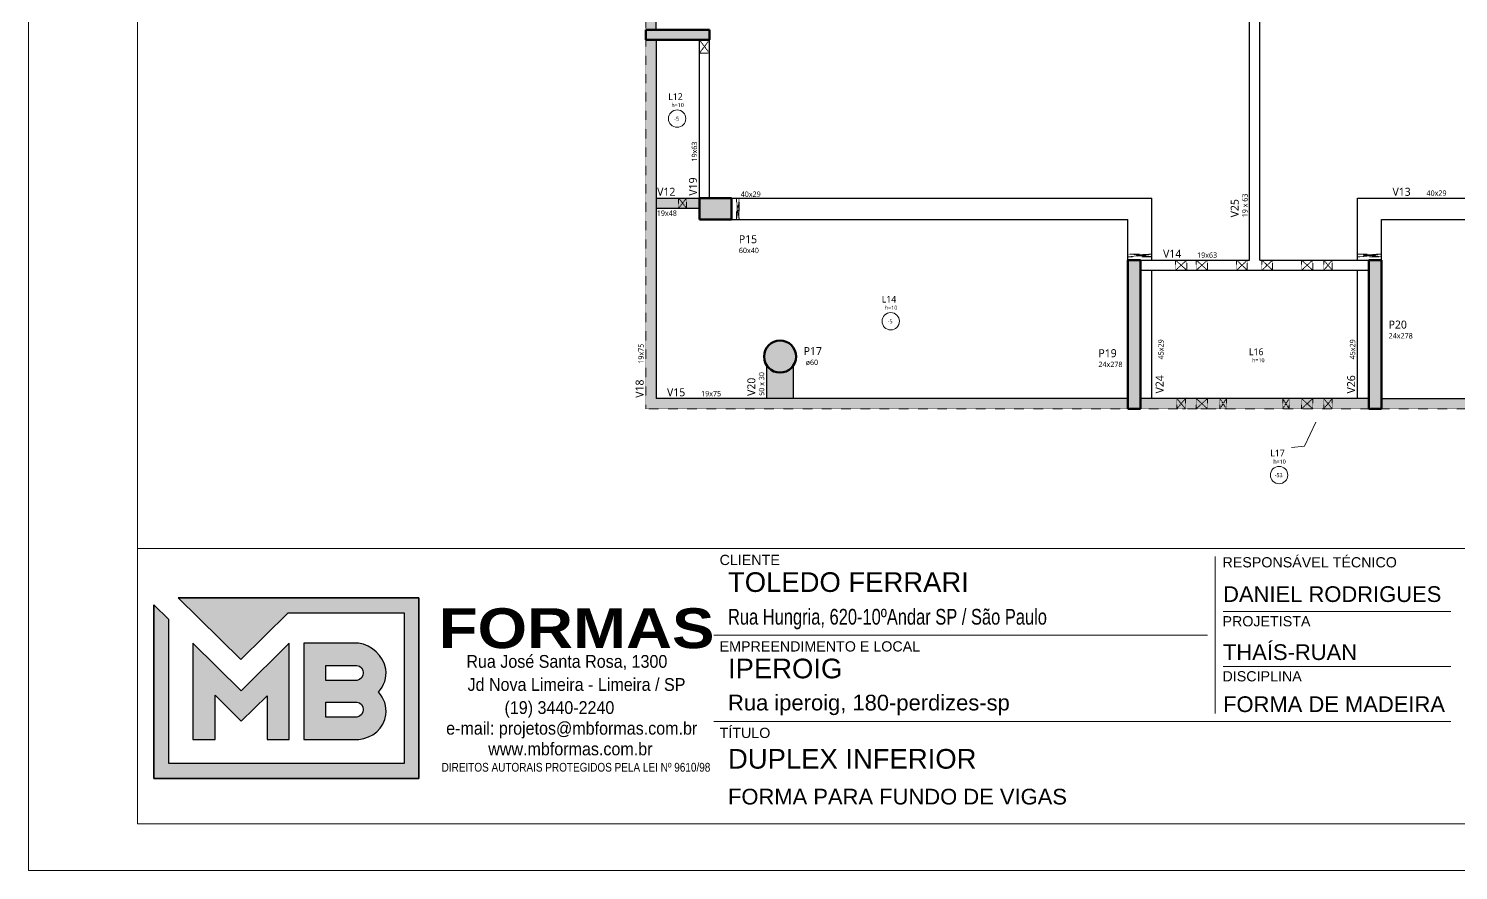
# Model space of a CAD drawing. Extents: x -20676 to 4767, y -817 to 14270.
# Drawn here: x -19091 to -18172, y 7532 to 8073 of the extents above; entities that cross this region are included whole.
import ezdxf

# ---------------------------------------------------------------- set-up
doc = ezdxf.new("R2010")
doc.units = 0
doc.linetypes.add('Aligning Line', pattern=[0.635, 0.3175, -0.3175])
doc.linetypes.add('Traço', pattern=[0.635, 0.3175, -0.3175])
doc.layers.get('0').update_dxf_attribs({"lineweight": 13})
doc.layers.add('A-DETL', color=7, linetype='Continuous', lineweight=18, true_color=0x00a600)
for name, color, linetype, lineweight in [('A-FLOR-IDEN', 7, 'Continuous', 9), ('A-GENM', 7, 'Continuous', 18), ('A-GENM-HDLN', 7, 'Traço', 18), ('S-BEAM', 7, 'Continuous', 18), ('S-BEAM-IDEN', 7, 'Continuous', 9), ('S-COLS', 7, 'Continuous', 18), ('S-COLS-IDEN', 7, 'Continuous', 9)]:
    doc.layers.add(name, color=color, linetype=linetype, lineweight=lineweight)
doc.layers.add('MB_LOGO', color=254, linetype='Continuous')
doc.layers.add('Painéis', color=200, linetype='Continuous')
doc.styles.add('Gadugi', font='gadugi.ttf', dxfattribs={"height": 15})
doc.styles.add('Gadugi_1', font='gadugi.ttf', dxfattribs={"height": 10})
doc.styles.add('Gadugi_2', font='gadugi.ttf', dxfattribs={"height": 22.5})
doc.styles.add('Gadugi_3', font='gadugi.ttf', dxfattribs={"height": 0.2})
doc.styles.add('MB_C01', font='arial.ttf', dxfattribs={"height": 1.3})
doc.styles.add('MB_C02', font='arial.ttf', dxfattribs={"height": 2})
doc.styles.add('MB_C03', font='arial.ttf', dxfattribs={"height": 2.5})
doc.styles.add('MB_C04', font='arial.ttf', dxfattribs={"height": 6})
doc.styles.add('MB_LOGO', font='ariblk.ttf', dxfattribs={"height": 75})
doc.styles.add('MB_TEXT', font='ARIALN.TTF', dxfattribs={"height": 10})

# ---------------------------------------------------------------- blocks, each defined once
blk = doc.blocks.new('LOGO2')
at = {"layer": 'MB_LOGO', "linetype": 'Continuous'}
h = blk.add_hatch(color=256, dxfattribs=at)
h.dxf.hatch_style = 1
h.set_gradient(color1=(242, 132, 69), color2=(247, 180, 141), rotation=90, tint=1)
h.paths.add_polyline_path([(7.477, 9.642), (10.445, 12.568), (17.711, 12.568), (17.711, 3.118), (2.97, 3.118), (2.97, 12.138), (2.038, 13.057), (2.038, 2.186), (18.642, 2.186), (18.642, 13.5), (3.564, 13.5)])
h = blk.add_hatch(color=256, dxfattribs=at)
h.dxf.hatch_style = 1
h.set_gradient(color1=(242, 132, 69), color2=(247, 180, 141), rotation=90, tint=1)
h.paths.add_polyline_path([(10.523, 4.639), (10.523, 10.662), (7.495, 7.677), (4.467, 10.662), (4.467, 4.639), (5.865, 4.639), (5.865, 7.398), (7.51, 5.776), (9.126, 7.369), (9.126, 4.639)])
h = blk.add_hatch(color=256, dxfattribs=at)
h.dxf.hatch_style = 1
h.set_gradient(color1=(242, 132, 69), color2=(247, 180, 141), rotation=90, tint=1)
h.paths.add_polyline_path([(11.422, 10.662), (11.422, 4.639), (14.889, 4.639, 0.350532), (16.575, 6.184, 0.219217), (16.12, 7.6, 0.21502), (16.575, 9.029, 0.319901), (14.853, 10.662)])
h.paths.add_polyline_path([(14.749, 8.333), (12.819, 8.333), (12.819, 9.265), (14.63, 9.265, -1)], flags=16)
h.paths.add_polyline_path([(14.749, 6.037), (12.819, 6.037), (12.819, 6.969), (14.63, 6.969, -1)], flags=16)
blk.add_lwpolyline([(3.564, 13.5), (18.642, 13.5), (18.642, 2.186), (2.038, 2.186), (2.038, 13.057)], dxfattribs=at)
at = {"layer": 'MB_LOGO', "color": 31, "linetype": 'Continuous', "true_color": 0xf7b48d}
for points in [[(10.445, 12.568), (17.711, 12.568), (17.711, 3.118), (2.97, 3.118), (2.97, 12.138), (2.038, 13.057), (2.038, 2.186), (18.642, 2.186), (18.642, 13.5), (3.564, 13.5), (7.477, 9.642)], [(4.467, 10.662), (4.467, 4.639), (5.865, 4.639), (5.865, 7.398), (7.51, 5.776), (9.126, 7.369), (9.126, 4.639), (10.523, 4.639), (10.523, 10.662), (7.495, 7.677)]]:
    blk.add_lwpolyline(points, close=True, dxfattribs=at)
for points in [[(16.575, 9.029, 0.319901), (14.853, 10.662), (11.422, 10.662), (11.422, 4.639), (14.889, 4.639, 0.350532), (16.575, 6.184, 0.219217), (16.12, 7.6, 0.21502)], [(12.819, 9.265), (14.749, 9.265, -0.880235), (14.749, 8.333), (12.819, 8.333)], [(12.819, 6.969), (14.749, 6.969, -0.880235), (14.749, 6.037), (12.819, 6.037)]]:
    blk.add_lwpolyline(points, format="xyb", close=True, dxfattribs=at)
at = {"layer": 'MB_LOGO', "color": 0, "linetype": 'Continuous', "style": 'MB_LOGO'}
blk.add_text('FORMAS', height=2.4956, dxfattribs=at).set_placement((19.883, 10.351))
at = {"layer": 'MB_LOGO', "color": 0, "style": 'MB_TEXT', "width": 1.1}
for s, p in [('Rua José Santa Rosa, 1300', (21.62, 9.121)), ('Jd Nova Limeira - Limeira / SP', (21.695, 7.675)), ('(19) 3440-2240', (24.009, 6.229)), ('e-mail: projetos@mbformas.com.br', (20.354, 4.935)), ('www.mbformas.com.br', (22.993, 3.64))]:
    blk.add_text(s, height=0.79928, dxfattribs=at).set_placement(p)
at = {"layer": 'MB_LOGO', "color": 252, "style": 'MB_TEXT'}
blk.add_text('DIREITOS AUTORAIS PROTEGIDOS PELA LEI Nº 9610/98', height=0.54602, dxfattribs=at).set_placement((20.07, 2.617))
blk = doc.blocks.new('A$Ceb89ac90')
at = {"color": 1}
for p, q in [((1086.3, 356.72), (70, 356.72)), ((763.03, 351.67), (763.03, 250.65)), ((914.56, 316.32), (768.08, 316.32)), ((757.98, 301.16), (440.7, 301.16)), ((914.56, 280.96), (768.08, 280.96)), ((914.56, 245.6), (440.7, 245.6))]:
    blk.add_line(p, q, dxfattribs=at)
for points in [[(0, 1199.94), (0, 149.94), (1485.02, 149.94), (1485.02, 1199.94)], [(70, 1169.94), (70, 179.94), (1455.02, 179.94), (1455.02, 1169.94)]]:
    blk.add_lwpolyline(points, close=True, dxfattribs=at)
at = {"xscale": 10.25810868844649, "yscale": 10.25810868844649, "zscale": 10.25810868844649}
blk.add_blockref('LOGO2', (59.71, 186.54), dxfattribs=at)
at = {"color": 6, "style": 'MB_C01'}
for s, height, p in [('CLIENTE', 6.566, (444.33, 346.12)), ('RESPONSÁVEL TÉCNICO', 6.5663, (767.69, 344.6)), ('PROJETISTA', 6.566, (767.69, 306.72)), ('EMPREENDIMENTO E LOCAL', 6.5663, (444.33, 290.56)), ('DISCIPLINA', 6.566, (767.69, 271.36)), ('TÍTULO', 6.566, (444.33, 234.99))]:
    blk.add_text(s, height=height, dxfattribs=at).set_placement(p)
at = {"color": 5, "style": 'MB_C02'}
for s, p in [('DANIEL RODRIGUES', (768.08, 322.38)), ('FORMA DE MADEIRA', (768.08, 251.66))]:
    blk.add_text(s, height=10.102, dxfattribs=at).set_placement(p)
at = {"color": 5}
for tag, p, height, style in [('CLIENTE', (449.73, 328.83), 12.63, 'MB_C03'), ('REV_05', (1103.14, 338.08), 10.1, 'MB_C02'), ('DATA_REV_05', (1151.54, 337.91), 10.1, 'MB_C02'), ('INFO_REV_05', (1228.12, 337.91), 10.1, 'MB_C02'), ('FASE', (924.57, 320.46), 10.1, 'MB_C02'), ('REV_04', (1103.14, 312.82), 10.1, 'MB_C02'), ('DATA_REV_04', (1151.54, 312.66), 10.1, 'MB_C02'), ('INFO_REV_04', (1228.12, 312.66), 10.1, 'MB_C02'), ('PROJETISTA', (767.99, 285.11), 10.1, 'MB_C02'), ('DATA', (924.57, 285.11), 10.1, 'MB_C02'), ('REV_03', (1103.14, 287.57), 10.1, 'MB_C02'), ('DATA_REV_03', (1151.54, 287.4), 10.1, 'MB_C02'), ('INFO_REV_03', (1228.12, 287.4), 10.1, 'MB_C02'), ('OBRA', (449.73, 273.34), 12.63, 'MB_C03'), ('REV_02', (1103.14, 262.31), 10.1, 'MB_C02'), ('DATA_REV_02', (1151.54, 262.15), 10.1, 'MB_C02'), ('INFO_REV_02', (1228.12, 262.15), 10.1, 'MB_C02'), ('ESC', (924.57, 251.76), 10.1, 'MB_C02'), ('COR', (1010.47, 251.76), 10.1, 'MB_C02'), ('REV_01', (1103.14, 237.06), 10.1, 'MB_C02'), ('DATA_REV_01', (1151.54, 236.89), 10.1, 'MB_C02'), ('INFO_REV_01', (1228.12, 236.89), 10.1, 'MB_C02'), ('PAVIMENTO', (449.73, 215.3), 12.63, 'MB_C03'), ('FL', (1018.09, 194.68), 30.31, 'MB_C04'), ('REV_00', (1103.14, 211.8), 10.1, 'MB_C02'), ('DATA_REV_00', (1151.54, 211.64), 10.1, 'MB_C02'), ('EMISSÃO_INICIAL', (1228.12, 211.64), 10.1, 'MB_C02'), ('REV', (944.1, 205.03), 12.63, 'MB_C03')]:
    blk.add_attdef(tag, p, '', height=height, dxfattribs=dict(at, style=style))
at = {"color": 6, "style": 'MB_C02'}
for tag, p in [('ENDEREÇO_CLIENTE', (449.73, 307.83)), ('ENDEREÇO_OBRA', (449.73, 252.69)), ('TIPO_DE_PROJETO', (449.73, 192.28))]:
    blk.add_attdef(tag, p, '', height=10.1, dxfattribs=at)
blk = doc.blocks.new('PED_FURO_RETANGULAR_R04_2020 _INSTÂNCIA_ - FURO RET-3755454-PL100 - FORMA DO PAVIMENTO TIPO')
at = {"layer": 'A-GENM-HDLN'}
for p, q in [((-12.5, 9.5), (12.5, -9.5)), ((-12.5, -9.5), (12.5, 9.5)), ((-12.5, -9.5), (-12.5, 9.5))]:
    blk.add_line(p, q, dxfattribs=at)
blk = doc.blocks.new('PED_FURO_RETANGULAR_R04_2020 _INSTÂNCIA_ - FURO RET-4011144-PL100 - FORMA DO PAVIMENTO TIPO')
at = {"layer": 'A-GENM-HDLN'}
for p, q in [((-10.5, 9.5), (10.5, -9.5)), ((-10.5, -9.5), (10.5, 9.5)), ((-10.5, -9.5), (-10.5, 9.5)), ((-10.5, 9.5), (10.5, 9.5)), ((10.5, 9.5), (10.5, -9.5))]:
    blk.add_line(p, q, dxfattribs=at)
blk = doc.blocks.new('PED_FURO_RETANGULAR_R04_2020 _INSTÂNCIA_ - FURO RET-V2-PL100 - FORMA DO PAVIMENTO TIPO')
at = {"layer": 'A-GENM-HDLN'}
for p, q in [((-10.5, 9.5), (10.5, -9.5)), ((-10.5, -9.5), (10.5, 9.5)), ((-10.5, -9.5), (-10.5, 9.5)), ((10.5, 9.5), (10.5, -9.5)), ((10.5, -9.5), (-10.5, -9.5))]:
    blk.add_line(p, q, dxfattribs=at)
blk = doc.blocks.new('PED_FURO_RETANGULAR_R04_2020 _INSTÂNCIA_ - FURO RET-4010708-PL100 - FORMA DO PAVIMENTO TIPO')
at = {"layer": 'A-GENM-HDLN'}
for p, q in [((-10.5, 9.5), (10.5, -9.5)), ((-10.5, -9.5), (10.5, 9.5)), ((-10.5, -9.5), (-10.5, 9.5)), ((10.5, 9.5), (10.5, -9.5))]:
    blk.add_line(p, q, dxfattribs=at)
blk = doc.blocks.new('PED_FURO_CIRCULAR_R04_2020 _INSTÂNCIA_ - FURO CIRC-3757155-PL100 - FORMA DO PAVIMENTO TIPO')
at = {"layer": 'A-GENM-HDLN'}
for p, q in [((7.5, -9.5), (-7.5, 9.5)), ((-7.5, -9.5), (7.5, 9.5)), ((-7.5, -9.5), (-7.5, 9.5)), ((7.5, 9.5), (7.5, -9.5))]:
    blk.add_line(p, q, dxfattribs=at)
blk = doc.blocks.new('PED_FURO_CIRCULAR_R04_2020 _INSTÂNCIA_ - FURO CIRC-3758362-PL100 - FORMA DO PAVIMENTO TIPO')
at = {"layer": 'A-GENM-HDLN'}
for p, q in [((6, -9.5), (-6, 9.5)), ((-6, -9.5), (6, 9.5)), ((-6, -9.5), (-6, 9.5)), ((6, 9.5), (6, -9.5)), ((6, -9.5), (-6, -9.5))]:
    blk.add_line(p, q, dxfattribs=at)
blk = doc.blocks.new('PED_FURO_CIRCULAR_R04_2020 _INSTÂNCIA_ - FURO CIRC-3758418-PL100 - FORMA DO PAVIMENTO TIPO')
at = {"layer": 'A-GENM-HDLN'}
for p, q in [((6, 9.5), (-6, -9.5)), ((-6, 9.5), (6, -9.5)), ((6, 9.5), (-6, 9.5)), ((-6, 9.5), (-6, -9.5)), ((6, -9.5), (6, 9.5))]:
    blk.add_line(p, q, dxfattribs=at)
blk = doc.blocks.new('PED_FURO_RETANGULAR_R04_2020 _INSTÂNCIA_ - FURO RET-3656268-PL100 - FORMA DO PAVIMENTO TIPO')
at = {"layer": 'A-GENM-HDLN'}
for p, q in [((-10, 9.5), (10, -9.5)), ((-10, -9.5), (10, 9.5)), ((-10, -9.5), (-10, 9.5)), ((10, 9.5), (10, -9.5))]:
    blk.add_line(p, q, dxfattribs=at)
blk = doc.blocks.new('PED_FURO_CIRCULAR_R04_2020 _INSTÂNCIA_ - FURO CIRC-3758922-PL100 - FORMA DO PAVIMENTO TIPO')
at = {"layer": 'A-GENM-HDLN'}
for p, q in [((2.5, -22.5), (-2.5, 22.5)), ((-2.5, -22.5), (2.5, 22.5)), ((-2.5, -22.5), (-2.5, 22.5)), ((2.5, 22.5), (2.5, -22.5))]:
    blk.add_line(p, q, dxfattribs=at)
blk = doc.blocks.new('PED_FURO_CIRCULAR_R04_2020 _INSTÂNCIA_ - FURO CIRC-3759319-PL100 - FORMA DO PAVIMENTO TIPO')
at = {"layer": 'A-GENM-HDLN'}
for p, q in [((2.5, -20), (-2.5, 20)), ((-2.5, -20), (2.5, 20)), ((-2.5, -20), (-2.5, 20)), ((2.5, 20), (2.5, -20))]:
    blk.add_line(p, q, dxfattribs=at)
blk = doc.blocks.new('PED_FURO_RETANGULAR_R04_2020 _INSTÂNCIA_ - FURO RET-4011024-PL100 - FORMA DO PAVIMENTO TIPO')
at = {"layer": 'A-GENM-HDLN'}
for p, q in [((-8, 9.5), (8, -9.5)), ((-8, -9.5), (8, 9.5)), ((-8, -9.5), (-8, 9.5)), ((8, 9.5), (8, -9.5))]:
    blk.add_line(p, q, dxfattribs=at)
blk = doc.blocks.new('PED_FURO_RETANGULAR_R04_2020 _INSTÂNCIA_ - FURO RET-4011217-PL100 - FORMA DO PAVIMENTO TIPO')
at = {"layer": 'A-GENM-HDLN'}
for p, q in [((-8, 9.5), (8, -9.5)), ((-8, -9.5), (8, 9.5)), ((-8, -9.5), (-8, 9.5)), ((8, 9.5), (8, -9.5)), ((8, -9.5), (-8, -9.5))]:
    blk.add_line(p, q, dxfattribs=at)
blk = doc.blocks.new('PED_FURO_RETANGULAR_R04_2020 _INSTÂNCIA_ - FURO RET-V3-PL100 - FORMA DO PAVIMENTO TIPO')
at = {"layer": 'A-GENM-HDLN'}
for p, q in [((-8, 9.5), (8, -9.5)), ((-8, -9.5), (8, 9.5)), ((-8, -9.5), (-8, 9.5)), ((-8, 9.5), (8, 9.5)), ((8, 9.5), (8, -9.5))]:
    blk.add_line(p, q, dxfattribs=at)
blk = doc.blocks.new('PED_TAG_LAJE_R01 - TÍTULO_ESPESSURA_REBAIXO-2413107-PL100 - FORMA DO PAVIMENTO TIPO')
at = {"layer": 'A-FLOR-IDEN'}
blk.add_circle((-0.046, -0.667), 0.325, dxfattribs=at)
blk = doc.blocks.new('60355')
at = {"layer": 'S-BEAM', "transparency": 33554495}
for points in [[(-23556.8, 9982.4), (-23556.8, 10138.4), (-23575.8, 10138.4), (-23575.8, 9982.4)], [(-23575.8, 9273.4), (-23556.8, 9273.4), (-23556.8, 9963.4), (-23575.8, 9963.4), (-23575.8, 9331.5)], [(-23556.8, 9648.4), (-23475.8, 9648.4), (-23475.8, 9667.4), (-23556.8, 9667.4)], [(-23349.8, 9292.4), (-23299.8, 9292.4), (-23299.9, 9354.2), (-23303.7, 9349.6), (-23308.2, 9345.9), (-23313.3, 9343.2), (-23319, 9341.5), (-23324.8, 9340.9), (-23330.7, 9341.5), (-23336.3, 9343.2), (-23341.5, 9346), (-23346.1, 9349.7), (-23349.8, 9354.2), (-23349.8, 9331.5)], [(-22673.8, 9273.4), (-22673.8, 9292.4), (-23556.8, 9292.4), (-23556.8, 9273.4), (-22875.5, 9273.4)], [(-22222.8, 9273.4), (-22222.8, 9292.4), (-22649.8, 9292.4), (-22649.8, 9273.4), (-22304.6, 9273.4)], [(-21296.8, 9273.4), (-21296.8, 9292.4), (-22198.8, 9292.4), (-22198.8, 9273.4), (-21353.1, 9273.4)]]:
    blk.add_hatch(color=7, dxfattribs=at).paths.add_polyline_path(points, flags=0)
at = {"layer": 'S-COLS'}
for points in [[(-23456.8, 9963.4), (-23456.8, 9982.4), (-23575.8, 9982.4), (-23575.8, 9963.4)], [(-23475.8, 9627.4), (-23415.8, 9627.4), (-23415.8, 9667.4), (-23475.8, 9667.4)], [(-22649.8, 9273.4), (-22649.8, 9551.4), (-22673.8, 9551.4), (-22673.8, 9273.4)], [(-22198.8, 9273.4), (-22198.8, 9551.4), (-22222.8, 9551.4), (-22222.8, 9273.4)], [(-23324.8, 9340.9), (-23319, 9341.5), (-23313.3, 9343.2), (-23308.2, 9345.9), (-23303.6, 9349.7), (-23299.9, 9354.2), (-23297.1, 9359.4), (-23295.4, 9365), (-23294.8, 9370.9), (-23295.4, 9376.7), (-23297.1, 9382.4), (-23299.9, 9387.5), (-23303.7, 9392.2), (-23308.2, 9395.8), (-23313.3, 9398.6), (-23319, 9400.3), (-23324.8, 9400.9), (-23330.7, 9400.3), (-23336.3, 9398.6), (-23341.5, 9395.8), (-23346, 9392.1), (-23349.8, 9387.5), (-23352.5, 9382.4), (-23354.3, 9376.7), (-23354.8, 9370.9), (-23354.3, 9365), (-23352.5, 9359.4), (-23349.8, 9354.2), (-23346, 9349.7), (-23341.5, 9345.9), (-23336.3, 9343.2), (-23330.7, 9341.5)]]:
    blk.add_hatch(color=7, dxfattribs=at).paths.add_polyline_path(points, flags=0)
at = {"layer": 'A-DETL', "color": 7, "linetype": 'Aligning Line'}
for p, q in [((-23575.8, 9273.4), (-23575.8, 10138.4)), ((-21296.8, 9273.4), (-23575.8, 9273.4))]:
    blk.add_line(p, q, dxfattribs=at)
at = {"layer": 'A-FLOR-IDEN', "color": 7}
for p, q in [((-22322.1, 9248), (-22343.1, 9203.7)), ((-22343.1, 9203.7), (-22367.4, 9201.1))]:
    blk.add_line(p, q, dxfattribs=at)
at = {"layer": 'S-BEAM', "color": 7, "lineweight": 25}
for p, q in [((-22445.8, 9551.4), (-22445.8, 10228.9)), ((-22426.8, 9551.4), (-22426.8, 10228.9)), ((-23556.8, 9982.4), (-23556.8, 10138.4)), ((-23556.8, 9963.4), (-23556.8, 9292.4)), ((-23475.8, 9667.4), (-23475.8, 9963.4)), ((-23456.8, 9667.4), (-23456.8, 9963.4)), ((-23556.8, 9667.4), (-23475.8, 9667.4)), ((-23415.8, 9667.4), (-22673.8, 9667.4)), ((-22673.8, 9667.4), (-22628.8, 9667.4)), ((-22628.8, 9551.4), (-22628.8, 9667.4)), ((-22243.8, 9667.4), (-22198.8, 9667.4)), ((-22243.8, 9551.4), (-22243.8, 9667.4)), ((-22198.8, 9667.4), (-21456.8, 9667.4)), ((-23556.8, 9648.4), (-23475.8, 9648.4)), ((-23415.8, 9627.4), (-22673.8, 9627.4)), ((-22673.8, 9551.4), (-22673.8, 9627.4)), ((-22198.8, 9551.4), (-22198.8, 9627.4)), ((-22198.8, 9627.4), (-21456.8, 9627.4)), ((-22649.8, 9551.4), (-22445.8, 9551.4)), ((-22649.8, 9532.4), (-22222.8, 9532.4)), ((-22628.8, 9292.4), (-22628.8, 9532.4)), ((-22426.8, 9551.4), (-22222.8, 9551.4)), ((-22243.8, 9292.4), (-22243.8, 9532.4)), ((-23349.8, 9292.4), (-23349.8, 9354.3)), ((-23299.8, 9292.4), (-23299.8, 9354.3)), ((-22673.8, 9292.4), (-23556.8, 9292.4)), ((-22222.8, 9292.4), (-22649.8, 9292.4)), ((-22198.8, 9292.4), (-21315.8, 9292.4))]:
    blk.add_line(p, q, dxfattribs=at)
for start, end in [(223.0495, 224.8458), (235.3935, 236.1344), (303.8656, 304.6065), (315.1542, 316.9505)]:
    blk.add_arc((-23324.8, 9370.9), 30, start, end, dxfattribs=at)
at = {"layer": 'S-COLS', "color": 7, "lineweight": 50}
for p, q in [((-23575.8, 9963.4), (-23575.8, 9982.4)), ((-23575.8, 9982.4), (-23456.8, 9982.4)), ((-23456.8, 9963.4), (-23575.8, 9963.4)), ((-23456.8, 9982.4), (-23456.8, 9963.4)), ((-23475.8, 9627.4), (-23475.8, 9667.4)), ((-23475.8, 9667.4), (-23415.8, 9667.4)), ((-23415.8, 9667.4), (-23415.8, 9627.4)), ((-23415.8, 9627.4), (-23475.8, 9627.4)), ((-22673.8, 9273.4), (-22673.8, 9551.4)), ((-22673.8, 9551.4), (-22649.8, 9551.4)), ((-22649.8, 9551.4), (-22649.8, 9273.4)), ((-22222.8, 9273.4), (-22222.8, 9551.4)), ((-22222.8, 9551.4), (-22198.8, 9551.4)), ((-22198.8, 9551.4), (-22198.8, 9273.4)), ((-22649.8, 9273.4), (-22673.8, 9273.4)), ((-22198.8, 9273.4), (-22222.8, 9273.4))]:
    blk.add_line(p, q, dxfattribs=at)
for start, end in [(0, 180), (180, 0)]:
    blk.add_arc((-23324.8, 9370.9), 30, start, end, dxfattribs=at)
at = {"layer": 'A-FLOR-IDEN', "color": 7, "xscale": 49.99999999999998, "yscale": 49.99999999999998, "zscale": 49.99999999999998}
for p in [(-23515.1, 9849.4), (-23115.3, 9470.4), (-22388.2, 9182.6)]:
    blk.add_blockref('PED_TAG_LAJE_R01 - TÍTULO_ESPESSURA_REBAIXO-2413107-PL100 - FORMA DO PAVIMENTO TIPO', p, dxfattribs=at)
at = {"layer": 'A-GENM', "color": 7, "linetype": 'Traço'}
for name, p, rotation in [('PED_FURO_RETANGULAR_R04_2020 _INSTÂNCIA_ - FURO RET-3755454-PL100 - FORMA DO PAVIMENTO TIPO', (-23466.3, 9950.9), 89.9999999999999), ('PED_FURO_CIRCULAR_R04_2020 _INSTÂNCIA_ - FURO CIRC-3758922-PL100 - FORMA DO PAVIMENTO TIPO', (-22651.3, 9560.3), 89.9999999999999), ('PED_FURO_CIRCULAR_R04_2020 _INSTÂNCIA_ - FURO CIRC-3758922-PL100 - FORMA DO PAVIMENTO TIPO', (-22221.3, 9560.3), 89.9999999999999), ('PED_FURO_CIRCULAR_R04_2020 _INSTÂNCIA_ - FURO CIRC-3758418-PL100 - FORMA DO PAVIMENTO TIPO', (-22377.8, 9282.9), 180), ('PED_FURO_RETANGULAR_R04_2020 _INSTÂNCIA_ - FURO RET-4011144-PL100 - FORMA DO PAVIMENTO TIPO', (-22338, 9282.9), 180), ('PED_FURO_RETANGULAR_R04_2020 _INSTÂNCIA_ - FURO RET-V3-PL100 - FORMA DO PAVIMENTO TIPO', (-22299, 9282.9), 180)]:
    blk.add_blockref(name, p, dxfattribs=dict(at, rotation=rotation))
for name, p in [('PED_FURO_CIRCULAR_R04_2020 _INSTÂNCIA_ - FURO CIRC-3757155-PL100 - FORMA DO PAVIMENTO TIPO', (-23507.2, 9657.9)), ('PED_FURO_CIRCULAR_R04_2020 _INSTÂNCIA_ - FURO CIRC-3759319-PL100 - FORMA DO PAVIMENTO TIPO', (-23403.8, 9647.4)), ('PED_FURO_RETANGULAR_R04_2020 _INSTÂNCIA_ - FURO RET-4010708-PL100 - FORMA DO PAVIMENTO TIPO', (-22574, 9541.9)), ('PED_FURO_RETANGULAR_R04_2020 _INSTÂNCIA_ - FURO RET-4010708-PL100 - FORMA DO PAVIMENTO TIPO', (-22535.2, 9541.9)), ('PED_FURO_RETANGULAR_R04_2020 _INSTÂNCIA_ - FURO RET-3656268-PL100 - FORMA DO PAVIMENTO TIPO', (-22460.1, 9541.9)), ('PED_FURO_RETANGULAR_R04_2020 _INSTÂNCIA_ - FURO RET-3656268-PL100 - FORMA DO PAVIMENTO TIPO', (-22412.8, 9541.9)), ('PED_FURO_RETANGULAR_R04_2020 _INSTÂNCIA_ - FURO RET-4010708-PL100 - FORMA DO PAVIMENTO TIPO', (-22338, 9541.9)), ('PED_FURO_RETANGULAR_R04_2020 _INSTÂNCIA_ - FURO RET-4011024-PL100 - FORMA DO PAVIMENTO TIPO', (-22299, 9541.9)), ('PED_FURO_RETANGULAR_R04_2020 _INSTÂNCIA_ - FURO RET-4011217-PL100 - FORMA DO PAVIMENTO TIPO', (-22574, 9282.9)), ('PED_FURO_RETANGULAR_R04_2020 _INSTÂNCIA_ - FURO RET-V2-PL100 - FORMA DO PAVIMENTO TIPO', (-22535.2, 9282.9)), ('PED_FURO_CIRCULAR_R04_2020 _INSTÂNCIA_ - FURO CIRC-3758362-PL100 - FORMA DO PAVIMENTO TIPO', (-22495.3, 9282.9))]:
    blk.add_blockref(name, p, dxfattribs=at)
at = {"layer": 'A-FLOR-IDEN', "color": 7, "attachment_point": 1}
for s, insert, char_height, width, style in [('L12', (-23534.1, 9863.5), 12.5, 33.27, 'Gadugi_3'), ('h=10', (-23528.2, 9845.2), 7.5, 29.662, 'Gadugi_2'), ('-5', (-23522.8, 9819.6), 7.5, 12.025, 'Gadugi_2'), ('L14', (-23134.4, 9484.5), 12.5, 33.27, 'Gadugi_3'), ('h=10', (-23128.5, 9466.2), 7.5, 29.662, 'Gadugi_2'), ('-5', (-23123, 9440.6), 7.5, 12.025, 'Gadugi_2'), ('L16', (-22447, 9386.1), 12.5, 33.27, 'Gadugi_3'), ('h=10', (-22441.1, 9367.9), 7.5, 29.662, 'Gadugi_2'), ('L17', (-22407.2, 9196.7), 12.5, 33.27, 'Gadugi_3'), ('h=10', (-22401.3, 9178.4), 7.5, 29.662, 'Gadugi_2'), ('-53', (-22398.7, 9152.9), 7.5, 18.84, 'Gadugi_2')]:
    blk.add_mtext(s, dxfattribs=dict(at, insert=insert, char_height=char_height, width=width, style=style))
at = {"layer": 'S-BEAM-IDEN', "color": 7, "attachment_point": 1, "rotation": 90}
for s, insert, char_height, width, style in [('19x63', (-23490.1, 9735.7), 10, 44.894, 'Gadugi'), ('V19', (-23495.2, 9672), 15, 44.093, 'Gadugi_1'), ('V25', (-22481.2, 9631.4), 15, 44.093, 'Gadugi_1'), ('19 x 63', (-22459.5, 9631.5), 10, 54.515, 'Gadugi'), ('45x29', (-22616.8, 9365.7), 10, 44.894, 'Gadugi'), ('45x29', (-22258.1, 9365.7), 10, 44.894, 'Gadugi'), ('19x75', (-23590.1, 9357.6), 10, 44.894, 'Gadugi'), ('V18', (-23595.2, 9293.9), 15, 44.093, 'Gadugi_1'), ('V20', (-23386, 9297.4), 15, 44.093, 'Gadugi_1'), ('50 x 30', (-23364.4, 9297.5), 10, 54.515, 'Gadugi'), ('V24', (-22621.8, 9302), 15, 44.093, 'Gadugi_1'), ('V26', (-22263.2, 9302), 15, 44.093, 'Gadugi_1')]:
    blk.add_mtext(s, dxfattribs=dict(at, insert=insert, char_height=char_height, width=width, style=style))
at = {"layer": 'S-BEAM-IDEN', "color": 7, "attachment_point": 1}
for s, insert, char_height, width, style in [('V12', (-23554.8, 9686.7), 15, 44.093, 'Gadugi_1'), ('40x29', (-23398.4, 9679.7), 10, 44.894, 'Gadugi'), ('V13', (-22178.3, 9686.7), 15, 44.093, 'Gadugi_1'), ('40x29', (-22114.6, 9681.7), 10, 44.894, 'Gadugi'), ('19x48', (-23555.5, 9644.2), 10, 44.894, 'Gadugi'), ('V14', (-22607.8, 9570.7), 15, 44.093, 'Gadugi_1'), ('19x63', (-22544.1, 9565.7), 10, 44.894, 'Gadugi'), ('V15', (-23536.3, 9311.7), 15, 44.093, 'Gadugi_1'), ('19x75', (-23472.6, 9306.7), 10, 44.894, 'Gadugi')]:
    blk.add_mtext(s, dxfattribs=dict(at, insert=insert, char_height=char_height, width=width, style=style))
at = {"layer": 'S-COLS-IDEN', "color": 7, "attachment_point": 1}
for s, insert, char_height, width, style in [('P15', (-23401.9, 9598), 15, 42.489, 'Gadugi_1'), ('60x40', (-23401.9, 9574.5), 10, 44.894, 'Gadugi'), ('P20', (-22185.5, 9438.3), 15, 42.489, 'Gadugi_1'), ('24x278', (-22185.5, 9414.8), 10, 54.114, 'Gadugi'), ('P17', (-23280.5, 9388.7), 15, 42.489, 'Gadugi_1'), ('P19', (-22728.8, 9384.8), 15, 42.489, 'Gadugi_1'), ('ø60', (-23276.8, 9365.2), 10, 28.46, 'Gadugi'), ('24x278', (-22728.8, 9361.4), 10, 54.114, 'Gadugi')]:
    blk.add_mtext(s, dxfattribs=dict(at, insert=insert, char_height=char_height, width=width, style=style))

msp = doc.modelspace()

# ---------------------------------------------------------------- block references
ref = msp.add_blockref('A$Ceb89ac90', (-19091.4, 7382.32))
ref.add_attrib('PROJETISTA', 'THAÍS-RUAN', (-18323.41, 7667.43), dxfattribs={"color": 5, "height": 10.102, "style": 'MB_C02'})
ref.add_attrib('TIPO_DE_PROJETO', 'FORMA PARA FUNDO DE VIGAS', (-18641.67, 7574.6), dxfattribs={"color": 6, "height": 10.102, "style": 'MB_C02'})
ref.add_attrib('PAVIMENTO', 'DUPLEX INFERIOR', (-18641.67, 7597.62), dxfattribs={"color": 5, "height": 12.6276, "style": 'MB_C03'})
ref.add_attrib('ENDEREÇO_OBRA', 'Rua iperoig, 180-perdizes-sp', (-18641.67, 7635.01), dxfattribs={"color": 6, "height": 10.102, "style": 'MB_C02'})
ref.add_attrib('OBRA', 'IPEROIG', (-18641.67, 7655.66), dxfattribs={"color": 5, "height": 12.628, "style": 'MB_C03'})
ref.add_attrib('ENDEREÇO_CLIENTE', 'Rua Hungria, 620-10ºAndar SP / São Paulo', (-18641.67, 7690.15), dxfattribs={"color": 6, "height": 10.102, "style": 'MB_C02', "width": 0.75})
ref.add_attrib('CLIENTE', 'TOLEDO FERRARI', (-18641.67, 7711.16), dxfattribs={"color": 5, "height": 12.6276, "style": 'MB_C03'})
at = {"layer": 'Painéis', "color": 6, "xscale": 0.3434902824169678, "yscale": 0.3434902824169678, "zscale": 0.3434902824169678}
msp.add_blockref('60355', (-10596.37, 4643.53), dxfattribs=at)

doc.saveas('drawing.dxf')
